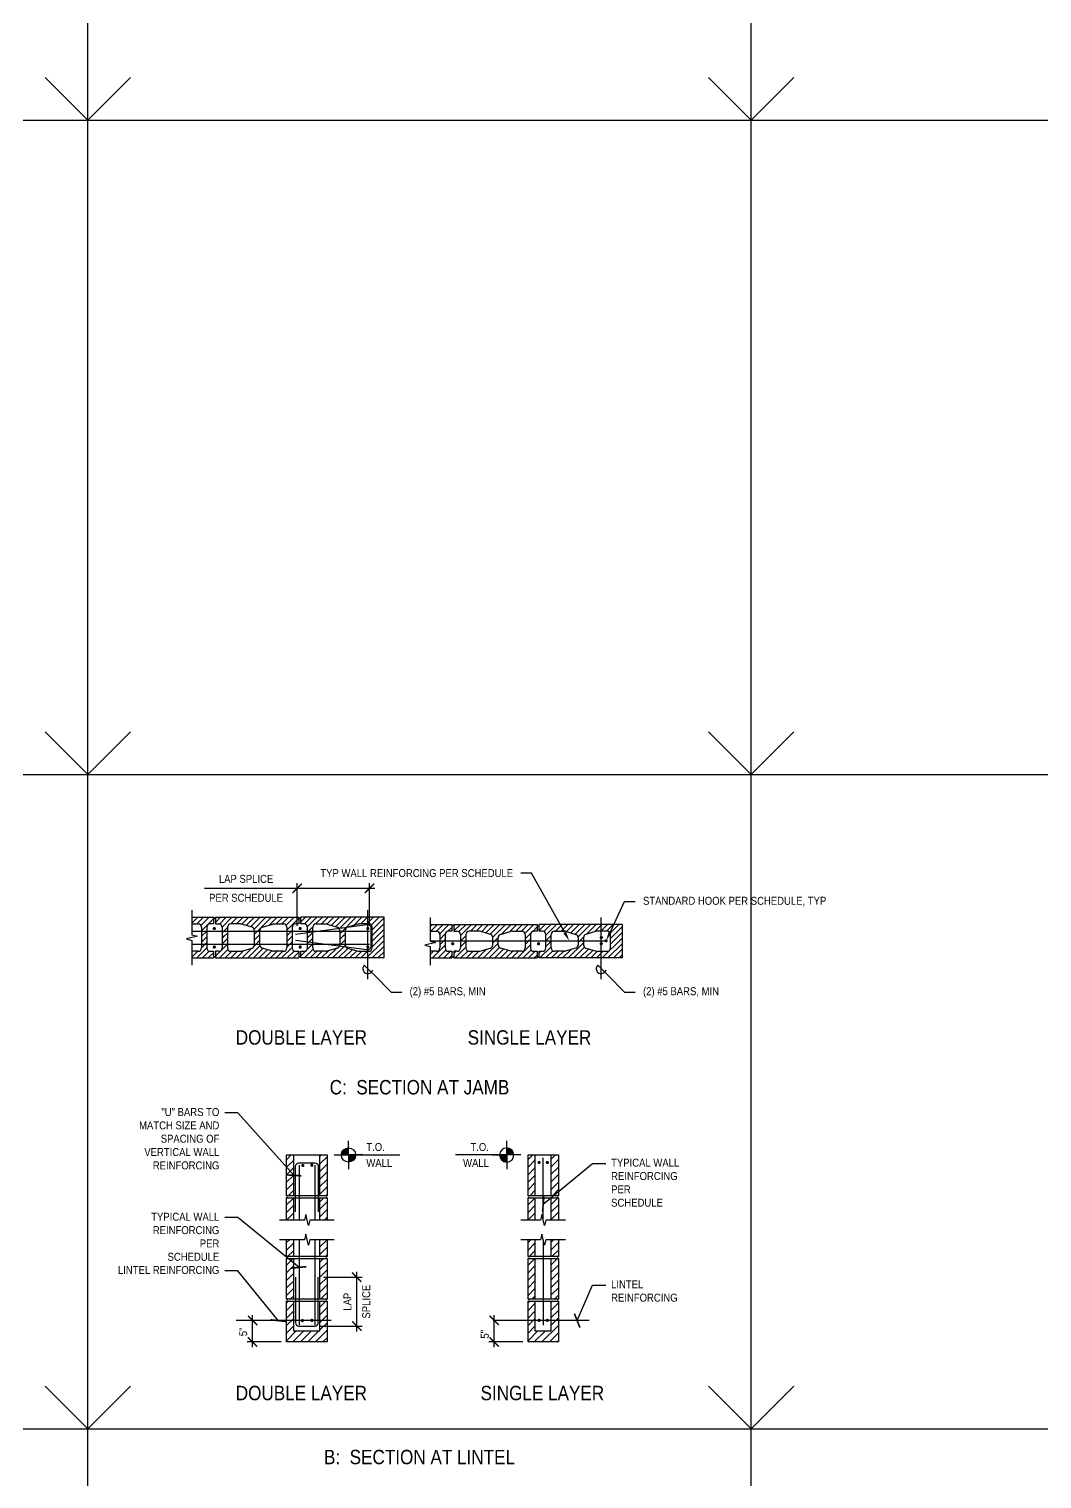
# Model space of a CAD drawing. Header units: inches. Extents: x -16404 to 14624, y -1591 to 16152.
# Drawn here: x -15340.5 to -15198.1, y 3057 to 3260.8 of the extents above; entities that cross this region are included whole.
import ezdxf
from ezdxf import colors
from ezdxf.entities.mleader import LeaderData, LeaderLine
from ezdxf.math import Vec2, Vec3

# ---------------------------------------------------------------- set-up
doc = ezdxf.new("R2010")
doc.units = ezdxf.units.IN
doc.header["$LTSCALE"] = 24
doc.header["$MEASUREMENT"] = 0
doc.linetypes.add('CENTER2', pattern=[1.125, 0.75, -0.125, 0.125, -0.125])
doc.linetypes.add('DASHED2', pattern=[0.375, 0.25, -0.125])
doc.layers.get('0').update_dxf_attribs({"linetype": 'CONTINUOUS'})
doc.layers.get('DefPoints').update_dxf_attribs({"color": 251, "linetype": 'CONTINUOUS'})
for name, color, linetype in [('S-ANNO-DIMS', 2, 'CONTINUOUS'), ('S-ANNO-NOTE', 4, 'CONTINUOUS'), ('S-BREAK', 2, 'CONTINUOUS'), ('S-CONC', 4, 'CONTINUOUS'), ('S-REBAR', 7, 'CONTINUOUS'), ('S-TYP DETAIL BLOCKS', 1, 'CONTINUOUS')]:
    doc.layers.add(name, color=color, linetype=linetype)
doc.layers.add('S-ANNO-GRID-NONPLOT', color=251, linetype='CONTINUOUS', plot=False)
doc.layers.add('S-HATCH2', color=2, linetype='CONTINUOUS', transparency=0.5)
doc.styles.add('Arial', font='arial.ttf', dxfattribs={"width": 0.85})
doc.dimstyles.new('DIM-12$0', dxfattribs={"dimscale": 12, "dimtxt": 0.09375, "dimasz": 0.109375, "dimexe": 0.0625, "dimexo": 0.0625, "dimgap": 0.0625, "dimtad": 1, "dimdec": 4, "dimzin": 11, "dimdsep": 46, "dimlunit": 4, "dimtxsty": 'Arial', "dimblk": 'ARCHTICK', "dimblk1": 'ARCHTICK', "dimblk2": 'ARCHTICK', "dimsah": 1, "dimcen": 0.125, "dimdle": 0.0625, "dimclrd": 256, "dimclre": 256, "dimclrt": 4, "dimadec": 0, "dimazin": 0, "dimtfac": 0.75, "dimtdec": 4, "dimtofl": 0, "dimtmove": 0, "dimatfit": 3, "dimldrblk": 'ARCHTICK', "dimfxl": 1, "dimfrac": 1, "dimtolj": 1, "dimtzin": 11, "dimarcsym": 0})
doc.dimstyles.new('DIM-12$7', dxfattribs={"dimscale": 12, "dimtxt": 0.09375, "dimasz": 0.125, "dimexe": 0.0625, "dimexo": 0.0625, "dimgap": 0.0625, "dimtad": 1, "dimdec": 4, "dimzin": 11, "dimdsep": 46, "dimlunit": 4, "dimtxsty": 'Arial', "dimblk": 'ARCHTICK', "dimcen": 0.125, "dimclrd": 256, "dimclre": 256, "dimclrt": 4, "dimadec": 0, "dimazin": 0, "dimtfac": 0.75, "dimtdec": 4, "dimtofl": 0, "dimtmove": 0, "dimatfit": 3, "dimldrblk": 'ARCHTICK', "dimfxl": 1, "dimfrac": 1, "dimtolj": 1, "dimtzin": 11, "dimarcsym": 0})
doc.dimstyles.new('DIM-12_Se', dxfattribs={"dimscale": 12, "dimtxt": 0.09375, "dimasz": 0.109375, "dimexe": 0.0625, "dimexo": 0.0625, "dimgap": 0.0625, "dimtad": 1, "dimdec": 4, "dimzin": 11, "dimdsep": 46, "dimlunit": 4, "dimtxsty": 'Arial', "dimblk": 'ARCHTICK', "dimcen": 0.125, "dimdle": 0.0625, "dimclrd": 256, "dimclre": 256, "dimclrt": 4, "dimadec": 0, "dimazin": 0, "dimtfac": 0.75, "dimtdec": 4, "dimtmove": 0, "dimatfit": 3, "dimfxl": 1, "dimfrac": 1, "dimtolj": 1, "dimtzin": 0, "dimarcsym": 0})
pattern_1 = [(45, (-2451.3547, -2377.642), (-0.53033009, 0.53033009), [])]

# ---------------------------------------------------------------- blocks, each defined once
blk = doc.blocks.new('Se_24x36_DETAILS_GRID')
for p, q in [((0, 23), (7.767, 23)), ((7.767, 23), (15.535, 23)), ((7.767, 15.333), (7.767, 23)), ((15.535, 23), (23.302, 23)), ((15.535, 15.333), (15.535, 23)), ((7.767, 15.333), (8.267, 15.833)), ((15.535, 15.333), (16.035, 15.833)), ((0, 15.333), (7.767, 15.333)), ((7.767, 15.333), (15.535, 15.333)), ((7.767, 7.667), (7.767, 15.333)), ((15.535, 15.333), (23.302, 15.333)), ((15.535, 7.667), (15.535, 15.333)), ((7.767, 7.667), (8.267, 8.167)), ((15.535, 7.667), (16.035, 8.167)), ((0, 7.667), (7.767, 7.667)), ((7.767, 7.667), (15.535, 7.667)), ((7.767, 0), (7.767, 7.667)), ((15.535, 7.667), (23.302, 7.667)), ((15.535, 0), (15.535, 7.667)), ((7.767, 0), (8.267, 0.5)), ((15.535, 0), (16.035, 0.5)), ((0, 0), (7.767, 0)), ((7.767, 0), (15.535, 0)), ((15.535, 0), (23.302, 0))]:
    blk.add_line(p, q)
at = {"linetype": 'DASHED2', "ltscale": 0.5}
for p, q in [((7.767, 15.333), (7.267, 15.833)), ((15.535, 15.333), (15.035, 15.833)), ((7.767, 7.667), (7.267, 8.167)), ((15.535, 7.667), (15.035, 8.167)), ((7.767, 0), (7.267, 0.5)), ((15.535, 0), (15.035, 0.5))]:
    blk.add_line(p, q, dxfattribs=at)
blk = doc.blocks.new('RBARX-S')
at = {"const_width": 0.5}
blk.add_lwpolyline([(-0.25, 0, 1), (0.25, 0, 1)], format="xyb", close=True, dxfattribs=at)
blk = doc.blocks.new('_ARCHTICK')
at = {"color": 0, "linetype": 'ByBlock', "const_width": 0.15}
blk.add_lwpolyline([(-0.5, -0.5), (0.5, 0.5)], dxfattribs=at)
blk = doc.blocks.new('*D591')
at = {"layer": 'DefPoints', "color": 0, "transparency": 16777216}
for p in [(26.38, 107.33), (31.79, 107.33), (25.89, 100.45)]:
    blk.add_point(p, dxfattribs=at)
at = {"layer": 'S-ANNO-DIMS', "lineweight": -2, "transparency": 16777216}
for p, q in [((31.79, 99.7), (31.79, 108.08)), ((27.13, 107.33), (32.54, 107.33)), ((26.64, 100.45), (32.54, 100.45))]:
    blk.add_line(p, q, dxfattribs=at)
at = {"layer": 'S-ANNO-DIMS', "lineweight": -2, "transparency": 16777216, "xscale": 1.3125, "yscale": 1.3125, "zscale": 1.3125}
for p, rotation in [((31.79, 107.33), 90), ((31.79, 100.45), 270)]:
    blk.add_blockref('_ARCHTICK', p, dxfattribs=dict(at, rotation=rotation))
at = {"layer": 'S-ANNO-DIMS', "color": 4, "transparency": 16777216, "char_height": 1.125, "attachment_point": 5, "rotation": 90, "style": 'Arial'}
for s, insert in [('\\A1;SPLICE', (33.12, 103.89)), ('\\A1;LAP', (30.48, 103.89))]:
    blk.add_mtext(s, dxfattribs=dict(at, insert=insert))
blk = doc.blocks.new('*D592')
at = {"layer": 'DefPoints', "color": 0, "transparency": 16777216}
for p in [(17.15, 101.23), (17.15, 101.23), (21.91, 98.22)]:
    blk.add_point(p, dxfattribs=at)
at = {"layer": 'S-ANNO-DIMS', "lineweight": -2, "transparency": 16777216}
for p, q in [((17.15, 97.47), (17.15, 101.98)), ((21.16, 98.22), (16.4, 98.22))]:
    blk.add_line(p, q, dxfattribs=at)
at = {"layer": 'S-ANNO-DIMS', "lineweight": -2, "transparency": 16777216, "xscale": 1.3125, "yscale": 1.3125, "zscale": 1.3125}
for p, rotation in [((17.15, 101.23), 90), ((17.15, 98.22), 270)]:
    blk.add_blockref('_ARCHTICK', p, dxfattribs=dict(at, rotation=rotation))
at = {"layer": 'S-ANNO-DIMS', "color": 4, "transparency": 16777216, "insert": (15.83, 99.64), "char_height": 1.125, "attachment_point": 5, "rotation": 90, "style": 'Arial'}
blk.add_mtext('\\A1;5"', dxfattribs=at)
blk = doc.blocks.new('*D593')
at = {"layer": 'DefPoints', "color": 0, "transparency": 16777216}
for p in [(51.1, 101.26), (51.1, 101.26), (55.86, 98.22)]:
    blk.add_point(p, dxfattribs=at)
at = {"layer": 'S-ANNO-DIMS', "lineweight": -2, "transparency": 16777216}
for p, q in [((51.1, 97.47), (51.1, 102.01)), ((55.11, 98.22), (50.35, 98.22))]:
    blk.add_line(p, q, dxfattribs=at)
at = {"layer": 'S-ANNO-DIMS', "lineweight": -2, "transparency": 16777216, "xscale": 1.3125, "yscale": 1.3125, "zscale": 1.3125}
for p, rotation in [((51.1, 101.26), 90), ((51.1, 98.22), 270)]:
    blk.add_blockref('_ARCHTICK', p, dxfattribs=dict(at, rotation=rotation))
at = {"layer": 'S-ANNO-DIMS', "color": 4, "transparency": 16777216, "insert": (49.78, 99.3), "char_height": 1.125, "attachment_point": 5, "rotation": 90, "style": 'Arial'}
blk.add_mtext('\\A1;5"', dxfattribs=at)
blk = doc.blocks.new('*X217')
at = {"color": 0}
for p, q in [((119.25, 36.52), (120.36, 37.63)), ((119.25, 37.58), (119.3, 37.63)), ((120.18, 36.38), (121.43, 37.63)), ((120.94, 36.09), (122.49, 37.63)), ((121.03, 35.12), (123.28, 37.37)), ((123.66, 36.68), (124.61, 37.63)), ((124.41, 36.37), (125.67, 37.63)), ((124.9, 35.81), (126.73, 37.63)), ((124.91, 34.75), (125.91, 35.75)), ((126.54, 36.38), (127.79, 37.63)), ((127.6, 36.38), (128.85, 37.63)), ((128.61, 36.33), (129.91, 37.63)), ((129.43, 36.09), (130.97, 37.63)), ((130.25, 35.85), (132.03, 37.63)), ((130.9, 35.44), (133.09, 37.63)), ((130.97, 34.45), (134.15, 37.63)), ((133.74, 36.16), (135.21, 37.63)), ((135.02, 36.38), (136.27, 37.63)), ((136.09, 36.38), (137.34, 37.63)), ((136.9, 36.14), (138.4, 37.63)), ((137.03, 35.21), (139.28, 37.46)), ((139.27, 36.38), (139.28, 36.4)), ((139.66, 36.77), (140.52, 37.63)), ((140.33, 36.38), (141.58, 37.63)), ((140.89, 35.89), (142.64, 37.63)), ((140.91, 34.84), (141.91, 35.85)), ((142.44, 36.38), (143.7, 37.63)), ((143.51, 36.38), (144.76, 37.63)), ((144.54, 36.35), (145.82, 37.63)), ((145.36, 36.11), (146.88, 37.63)), ((146.18, 35.87), (147.94, 37.63)), ((146.87, 35.5), (149, 37.63)), ((146.97, 34.54), (150.06, 37.63)), ((149.61, 36.12), (151.12, 37.63)), ((150.93, 36.38), (152.18, 37.63)), ((152, 36.38), (153.25, 37.63)), ((152.86, 36.19), (154.31, 37.63)), ((153.03, 35.3), (155.28, 37.55)), ((153.03, 34.24), (155.28, 36.49)), ((153.03, 33.18), (155.28, 35.43)), ((121.03, 34.06), (121.11, 34.13)), ((121.03, 33), (122.03, 34)), ((121.03, 31.94), (122.03, 32.94)), ((121.11, 34.13), (122.03, 35.06)), ((124.91, 33.69), (125.35, 34.13)), ((124.91, 32.63), (125.91, 33.63)), ((125.35, 34.13), (125.91, 34.69)), ((130.95, 32.3), (131.97, 33.33)), ((130.97, 33.39), (131.71, 34.13)), ((131.71, 34.13), (131.97, 34.39)), ((137.03, 34.15), (138.03, 35.15)), ((137.03, 33.09), (138.03, 34.09)), ((137.03, 32.03), (138.03, 33.03)), ((140.83, 31.58), (141.91, 32.66)), ((140.91, 33.78), (141.26, 34.13)), ((140.91, 32.72), (141.91, 33.72)), ((141.26, 34.13), (141.91, 34.78)), ((146.97, 33.48), (147.62, 34.13)), ((146.97, 32.42), (147.97, 33.42)), ((147.62, 34.13), (147.97, 34.48)), ((151.98, 30.01), (155.28, 33.31)), ((153.03, 32.12), (155.28, 34.37)), ((119.25, 30.16), (120.35, 31.26)), ((119.25, 31.22), (119.29, 31.26)), ((120.16, 30.01), (122.03, 31.88)), ((121.22, 30.01), (122.5, 31.28)), ((122.29, 30.01), (123.28, 31)), ((123.66, 30.32), (125.91, 32.57)), ((124.41, 30.01), (125.98, 31.58)), ((125.47, 30.01), (126.72, 31.26)), ((126.53, 30.01), (127.78, 31.26)), ((127.59, 30.01), (129.01, 31.43)), ((128.65, 30.01), (130.51, 31.87)), ((129.71, 30.01), (132, 32.29)), ((130.77, 30.01), (132.59, 31.82)), ((131.83, 30.01), (133.41, 31.58)), ((132.89, 30.01), (134.22, 31.34)), ((133.95, 30.01), (135.2, 31.26)), ((135.01, 30.01), (136.26, 31.26)), ((136.07, 30.01), (138.03, 31.97)), ((137.13, 30.01), (138.43, 31.3)), ((138.2, 30.01), (139.28, 31.09)), ((139.26, 30.01), (139.28, 30.03)), ((139.66, 30.41), (140.58, 31.34)), ((140.32, 30.01), (141.95, 31.65)), ((141.38, 30.01), (142.63, 31.26)), ((142.44, 30.01), (143.69, 31.26)), ((143.5, 30.01), (144.88, 31.39)), ((144.56, 30.01), (146.39, 31.84)), ((145.62, 30.01), (147.98, 32.37)), ((146.68, 30.01), (148.52, 31.85)), ((147.74, 30.01), (149.34, 31.6)), ((148.8, 30.01), (150.15, 31.36)), ((149.86, 30.01), (151.11, 31.26)), ((150.92, 30.01), (152.17, 31.26)), ((153.04, 30.01), (155.28, 32.25)), ((154.11, 30.01), (155.28, 31.18)), ((155.17, 30.01), (155.28, 30.12))]:
    blk.add_line(p, q, dxfattribs=at)
blk = doc.blocks.new('*X218')
at = {"color": 0}
for p, q in [((163.92, 32.39), (164.24, 32.72)), ((164.05, 31.47), (165.3, 32.72)), ((165.11, 31.47), (166.36, 32.72)), ((165.68, 30.98), (167.42, 32.72)), ((168.32, 31.5), (169.55, 32.72)), ((168.32, 32.56), (168.49, 32.72)), ((169.27, 31.38), (170.61, 32.72)), ((169.57, 30.62), (171.67, 32.72)), ((171.48, 31.47), (172.73, 32.72)), ((172.54, 31.47), (173.79, 32.72)), ((173.49, 31.36), (174.85, 32.72)), ((174.3, 31.12), (175.91, 32.72)), ((175.12, 30.87), (176.97, 32.72)), ((175.63, 30.32), (178.03, 32.72)), ((177.29, 30.91), (179.09, 32.72)), ((178.79, 31.36), (180.15, 32.72)), ((179.96, 31.47), (181.21, 32.72)), ((181.02, 31.47), (182.27, 32.72)), ((181.66, 31.05), (183.33, 32.72)), ((184.32, 32.65), (184.4, 32.72)), ((184.32, 31.59), (185.46, 32.72)), ((185.21, 31.41), (186.52, 32.72)), ((185.57, 30.71), (187.58, 32.72)), ((187.39, 31.47), (188.64, 32.72)), ((188.45, 31.47), (189.7, 32.72)), ((189.42, 31.38), (190.76, 32.72)), ((190.23, 31.14), (191.82, 32.72)), ((191.05, 30.89), (192.88, 32.72)), ((191.62, 30.4), (193.94, 32.72)), ((193.16, 30.88), (195, 32.72)), ((194.66, 31.32), (196.06, 32.72)), ((195.87, 31.47), (197.12, 32.72)), ((196.93, 31.47), (198.18, 32.72)), ((197.64, 31.11), (199.24, 32.72)), ((165.7, 29.93), (166.7, 30.94)), ((167.23, 31.46), (167.95, 32.18)), ((169.66, 29.66), (170.57, 30.56)), ((176.03, 29.66), (176.63, 30.26)), ((181.7, 30.02), (182.73, 31.06)), ((182.39, 29.66), (182.7, 29.96)), ((183.11, 31.43), (183.95, 32.27)), ((185.57, 29.66), (186.57, 30.65)), ((191.94, 29.66), (192.64, 30.36)), ((196.14, 26.44), (199.95, 30.24)), ((197.7, 30.11), (199.95, 32.36)), ((197.7, 29.05), (199.95, 31.3)), ((163.92, 27.09), (164.51, 27.69)), ((164.32, 26.44), (166.7, 28.81)), ((165.38, 26.44), (166.85, 27.9)), ((165.7, 28.87), (166.48, 29.66)), ((166.44, 26.44), (167.69, 27.69)), ((166.48, 29.66), (166.7, 29.87)), ((168.32, 27.25), (168.75, 27.69)), ((168.56, 26.44), (170.57, 28.44)), ((169.57, 29.56), (169.66, 29.66)), ((169.57, 28.5), (170.57, 29.5)), ((169.62, 26.44), (170.93, 27.74)), ((170.69, 26.44), (171.94, 27.69)), ((171.75, 26.44), (173, 27.69)), ((172.81, 26.44), (174.46, 28.09)), ((173.87, 26.44), (176.63, 29.2)), ((174.93, 26.44), (176.89, 28.4)), ((175.63, 29.26), (176.03, 29.66)), ((175.99, 26.44), (177.68, 28.13)), ((177.05, 26.44), (178.5, 27.88)), ((178.11, 26.44), (179.36, 27.69)), ((179.17, 26.44), (180.42, 27.69)), ((180.23, 26.44), (182.7, 28.9)), ((181.29, 26.44), (182.81, 27.95)), ((181.7, 28.96), (182.39, 29.66)), ((182.35, 26.44), (183.6, 27.69)), ((184.32, 27.34), (184.66, 27.69)), ((184.47, 26.44), (186.57, 28.53)), ((185.53, 26.44), (186.87, 27.78)), ((185.57, 29.65), (185.57, 29.66)), ((185.57, 28.59), (186.57, 29.59)), ((186.6, 26.44), (187.85, 27.69)), ((187.66, 26.44), (188.91, 27.69)), ((188.72, 26.44), (190.33, 28.05)), ((189.78, 26.44), (192.63, 29.29)), ((190.84, 26.44), (192.84, 28.44)), ((191.63, 29.35), (191.94, 29.66)), ((191.9, 26.44), (193.61, 28.15)), ((192.96, 26.44), (194.43, 27.9)), ((194.02, 26.44), (195.27, 27.69)), ((195.08, 26.44), (196.33, 27.69)), ((197.2, 26.44), (199.95, 29.18)), ((198.26, 26.44), (199.95, 28.12)), ((167.5, 26.44), (167.95, 26.88)), ((183.41, 26.44), (183.95, 26.97)), ((199.32, 26.44), (199.95, 27.06))]:
    blk.add_line(p, q, dxfattribs=at)
blk = doc.blocks.new('*D594')
at = {"layer": 'DefPoints', "color": 0, "transparency": 16777216}
for p in [(23.4, 162), (23.4, 155.98), (33.57, 155.98)]:
    blk.add_point(p, dxfattribs=at)
at = {"layer": 'S-ANNO-DIMS', "lineweight": -2, "transparency": 16777216}
for p, q in [((23.4, 162), (10.37, 162)), ((23.4, 156.73), (23.4, 162.75)), ((34.32, 162), (23.4, 162)), ((33.57, 156.73), (33.57, 162.75))]:
    blk.add_line(p, q, dxfattribs=at)
at = {"layer": 'S-ANNO-DIMS', "lineweight": -2, "transparency": 16777216, "xscale": 1.3125, "yscale": 1.3125, "zscale": 1.3125, "rotation": 180}
blk.add_blockref('_ARCHTICK', (23.4, 162), dxfattribs=at)
at = {"layer": 'S-ANNO-DIMS', "lineweight": -2, "transparency": 16777216, "xscale": 1.3125, "yscale": 1.3125, "zscale": 1.3125}
blk.add_blockref('_ARCHTICK', (33.57, 162), dxfattribs=at)
at = {"layer": 'S-ANNO-DIMS', "color": 4, "transparency": 16777216, "char_height": 1.125, "attachment_point": 5, "style": 'Arial'}
for s, insert in [('\\A1;LAP SPLICE', (16.23, 163.33)), ('\\A1;PER SCHEDULE', (16.23, 160.67))]:
    blk.add_mtext(s, dxfattribs=dict(at, insert=insert))
blk = doc.blocks.new('ELEV-SYMB')
at = {"color": 2}
for points in [[(-2, 0), (0, 0), (0, 2)], [(2, 0), (0, 0), (0, -2)]]:
    blk.add_lwpolyline(points, dxfattribs=at)
at = {"color": 2, "const_width": 1}
for points in [[(0, 0.5, 0.414214), (-0.5, 0, 0.414214)], [(0, -0.5, 0.414214), (0.5, 0, 0.414214)]]:
    blk.add_lwpolyline(points, format="xyb", dxfattribs=at)
at = {"color": 2}
blk.add_circle((0, 0), 1, dxfattribs=at)
blk = doc.blocks.new('ARROW-LOOP')
at = {"color": 0}
blk.add_lwpolyline([(-1.81, 0), (0.54, 0, 1.317177), (-0.46, -0.28)], format="xyb", dxfattribs=at)
blk = doc.blocks.new('Se_OPENING IN CMU WALL 2')
at = {"layer": 'S-HATCH2'}
h = blk.add_hatch(dxfattribs=at)
h.set_pattern_fill('ANSI31', color=256, scale=6, style=0)
h.set_pattern_definition(pattern_1)
h.paths.add_polyline_path([(27.62962, 103.9397), (26.6141, 103.9397), (26.6141, 99.72095), (22.92639, 99.72095), (22.92639, 103.9397), (21.91087, 103.9397), (21.91087, 98.22095), (27.62962, 98.22095)])
h.paths.add_polyline_path([(22.92639, 109.9397), (21.91087, 109.9397), (21.91087, 104.22095), (22.92639, 104.22095)])
h.paths.add_polyline_path([(27.62962, 109.9397), (26.6141, 109.9397), (26.6141, 104.22095), (27.62962, 104.22095)])
h.paths.add_polyline_path([(27.62962, 112.59399), (26.6141, 112.59399), (26.6141, 110.22095), (27.62962, 110.22095)])
h.paths.add_polyline_path([(22.92639, 112.59399), (21.91087, 112.59399), (21.91087, 110.22095), (22.92639, 110.22095)])
h.paths.add_polyline_path([(22.92639, 124.51063), (21.91087, 124.51063), (21.91087, 118.79188), (22.92639, 118.79188)])
h.paths.add_polyline_path([(27.62962, 124.51063), (26.6141, 124.51063), (26.6141, 118.79188), (27.62962, 118.79188)])
h.paths.add_polyline_path([(27.62962, 118.51063), (26.6141, 118.51063), (26.6141, 115.3699), (27.62962, 115.3699)])
h.paths.add_polyline_path([(22.92639, 118.51063), (21.91087, 118.51063), (21.91087, 115.3699), (22.92639, 115.3699)])
h = blk.add_hatch(dxfattribs=at)
h.set_pattern_fill('ANSI31', color=256, scale=6, style=0)
h.set_pattern_definition(pattern_1)
h.paths.add_polyline_path([(56.8739, 124.51063), (55.85837, 124.51063), (55.85837, 118.79188), (56.8739, 118.79188)])
h.paths.add_polyline_path([(60.12212, 124.51063), (59.1066, 124.51063), (59.1066, 118.79188), (60.12212, 118.79188)])
h.paths.add_polyline_path([(60.12212, 118.51063), (59.1066, 118.51063), (59.1066, 115.3699), (60.12212, 115.3699)])
h.paths.add_polyline_path([(56.8739, 118.51063), (55.85837, 118.51063), (55.85837, 115.3699), (56.8739, 115.3699)])
h.paths.add_polyline_path([(56.8739, 112.59399), (55.85837, 112.59399), (55.85837, 110.22095), (56.8739, 110.22095)])
h.paths.add_polyline_path([(60.12212, 112.59399), (59.1066, 112.59399), (59.1066, 110.22095), (60.12212, 110.22095)])
h.paths.add_polyline_path([(60.12212, 109.9397), (59.1066, 109.9397), (59.1066, 104.22095), (60.12212, 104.22095)])
h.paths.add_polyline_path([(56.8739, 109.9397), (55.85837, 109.9397), (55.85837, 104.22095), (56.8739, 104.22095)])
h.paths.add_polyline_path([(56.8739, 103.9397), (55.85837, 103.9397), (55.85837, 98.22095), (60.12212, 98.22095), (60.12212, 103.9397), (59.1066, 103.9397), (59.1066, 99.72095), (56.8739, 99.72095)])
at = {"layer": 'S-ANNO-NOTE', "color": 1, "linetype": 'CENTER2', "ltscale": 0.75}
for p, q in [((33.34842, 149.2124), (33.34842, 158.93115)), ((66.14658, 149.2124), (66.14658, 157.92644)), ((28.17347, 101.22539), (14.84652, 101.22539)), ((64.43472, 101.25673), (48.79402, 101.25673))]:
    blk.add_line(p, q, dxfattribs=at)
at = {"layer": 'S-ANNO-NOTE', "color": 2}
for p, q in [((28.62962, 124.51063), (37.83442, 124.51063)), ((54.85837, 124.51063), (45.65357, 124.51063))]:
    blk.add_line(p, q, dxfattribs=at)
at = {"layer": 'S-BREAK'}
for points in [[(8.61759, 158.93115), (8.61759, 155.45035), (9.39594, 155.26106), (7.83924, 154.88249), (8.61759, 154.6932), (8.61759, 151.2124)], [(42.1158, 157.92644), (42.1158, 154.5796), (42.89415, 154.39031), (41.33745, 154.01174), (42.1158, 153.82245), (42.1158, 151.2124)], [(28.62962, 115.3699), (25.18776, 115.3699), (24.99848, 114.59155), (24.6199, 116.14826), (24.43062, 115.3699), (20.91087, 115.3699)], [(61.12212, 115.3699), (58.36882, 115.3699), (58.17953, 114.59155), (57.80096, 116.14826), (57.61167, 115.3699), (54.85837, 115.3699)], [(28.62962, 112.59399), (25.18776, 112.59399), (24.99848, 111.81564), (24.6199, 113.37234), (24.43062, 112.59399), (20.91087, 112.59399)], [(61.12212, 112.59399), (58.36882, 112.59399), (58.17953, 111.81564), (57.80096, 113.37234), (57.61167, 112.59399), (54.85837, 112.59399)]]:
    blk.add_lwpolyline(points, dxfattribs=at)
at = {"layer": 'S-CONC'}
for p, q in [((8.61759, 157.93115), (11.64022, 157.93115)), ((8.61759, 156.99365), (9.48397, 156.99365)), ((11.64022, 156.99365), (11.17147, 156.99365)), ((11.64022, 157.93115), (11.64022, 156.99365)), ((11.92147, 157.93115), (23.64022, 157.93115)), ((11.92147, 157.93115), (11.92147, 156.99365)), ((11.92147, 156.99365), (12.39022, 156.99365)), ((15.43942, 156.99365), (14.07772, 156.99365)), ((20.12226, 156.99365), (21.48397, 156.99365)), ((23.64022, 156.99365), (23.17147, 156.99365)), ((23.64022, 157.93115), (23.64022, 156.99365)), ((35.64022, 157.93115), (23.92147, 157.93115)), ((23.92147, 156.99365), (23.92147, 157.93115)), ((24.39022, 156.99365), (23.92147, 156.99365)), ((26.07772, 156.99365), (27.43942, 156.99365)), ((33.48397, 156.99365), (32.12226, 156.99365)), ((35.64022, 152.2124), (35.64022, 157.93115)), ((9.95272, 156.5249), (9.95272, 153.61865)), ((10.70272, 156.5249), (10.70272, 153.61865)), ((12.85897, 156.5249), (12.85897, 153.61865)), ((13.60897, 156.5249), (13.60897, 153.61865)), ((17.07026, 156.53058), (15.57259, 156.97433)), ((17.40584, 154.0624), (17.40584, 156.08114)), ((18.15584, 154.0624), (18.15584, 156.08114)), ((18.49142, 156.53058), (19.9891, 156.97433)), ((21.95272, 156.5249), (21.95272, 153.61865)), ((22.70272, 156.5249), (22.70272, 153.61865)), ((24.85897, 153.61865), (24.85897, 156.5249)), ((25.60897, 153.61865), (25.60897, 156.5249)), ((27.57259, 156.97433), (29.07026, 156.53058)), ((29.40584, 156.08114), (29.40584, 154.0624)), ((30.15584, 156.08114), (30.15584, 154.0624)), ((31.9891, 156.97433), (30.49142, 156.53058)), ((33.95272, 153.61865), (33.95272, 156.5249)), ((42.1158, 156.92644), (45.13843, 156.92644)), ((42.1158, 155.98894), (42.98218, 155.98894)), ((43.45093, 155.52019), (43.45093, 153.61865)), ((44.20093, 155.52019), (44.20093, 153.61865)), ((45.13843, 155.98894), (44.66968, 155.98894)), ((45.13843, 156.92644), (45.13843, 155.98894)), ((45.41968, 156.92644), (45.41968, 155.98894)), ((45.41968, 156.92644), (57.13843, 156.92644)), ((45.41968, 155.98894), (45.88843, 155.98894)), ((46.35718, 155.52019), (46.35718, 153.61865)), ((47.10718, 155.52019), (47.10718, 153.61865)), ((48.93763, 155.98894), (47.57593, 155.98894)), ((50.56847, 155.52587), (49.0708, 155.96962)), ((50.90405, 154.0624), (50.90405, 155.07643)), ((51.65405, 154.0624), (51.65405, 155.07643)), ((51.98964, 155.52587), (53.48731, 155.96962)), ((53.62047, 155.98894), (54.98218, 155.98894)), ((55.45093, 155.52019), (55.45093, 153.61865)), ((56.20093, 155.52019), (56.20093, 153.61865)), ((57.13843, 155.98894), (56.66968, 155.98894)), ((57.13843, 156.92644), (57.13843, 155.98894)), ((57.41968, 155.98894), (57.41968, 156.92644)), ((69.13843, 156.92644), (57.41968, 156.92644)), ((57.88843, 155.98894), (57.41968, 155.98894)), ((58.35718, 153.61865), (58.35718, 155.52019)), ((59.10718, 153.61865), (59.10718, 155.52019)), ((59.57593, 155.98894), (60.93763, 155.98894)), ((61.0708, 155.96962), (62.56847, 155.52587)), ((62.90405, 155.07643), (62.90405, 154.0624)), ((63.65405, 155.07643), (63.65405, 154.0624)), ((65.48731, 155.96962), (63.98964, 155.52587)), ((66.98218, 155.98894), (65.62047, 155.98894)), ((67.45093, 153.61865), (67.45093, 155.52019)), ((69.13843, 152.2124), (69.13843, 156.92644)), ((9.48397, 153.1499), (8.61759, 153.1499)), ((11.17147, 153.1499), (11.64022, 153.1499)), ((11.64022, 153.1499), (11.64022, 152.2124)), ((12.39022, 153.1499), (11.92147, 153.1499)), ((11.92147, 153.1499), (11.92147, 152.2124)), ((14.07772, 153.1499), (15.43942, 153.1499)), ((15.57259, 153.16921), (17.07026, 153.61297)), ((19.9891, 153.16921), (18.49142, 153.61297)), ((21.48397, 153.1499), (20.12226, 153.1499)), ((23.17147, 153.1499), (23.64022, 153.1499)), ((23.64022, 153.1499), (23.64022, 152.2124)), ((23.92147, 152.2124), (23.92147, 153.1499)), ((23.92147, 153.1499), (24.39022, 153.1499)), ((27.43942, 153.1499), (26.07772, 153.1499)), ((29.07026, 153.61297), (27.57259, 153.16921)), ((30.49142, 153.61297), (31.9891, 153.16921)), ((32.12226, 153.1499), (33.48397, 153.1499)), ((42.98218, 153.1499), (42.1158, 153.1499)), ((44.66968, 153.1499), (45.13843, 153.1499)), ((45.13843, 153.1499), (45.13843, 152.2124)), ((45.41968, 153.1499), (45.41968, 152.2124)), ((45.88843, 153.1499), (45.41968, 153.1499)), ((47.57593, 153.1499), (48.93763, 153.1499)), ((49.0708, 153.16921), (50.56847, 153.61297)), ((53.48731, 153.16921), (51.98964, 153.61297)), ((54.98218, 153.1499), (53.62047, 153.1499)), ((56.66968, 153.1499), (57.13843, 153.1499)), ((57.13843, 153.1499), (57.13843, 152.2124)), ((57.41968, 153.1499), (57.88843, 153.1499)), ((57.41968, 152.2124), (57.41968, 153.1499)), ((60.93763, 153.1499), (59.57593, 153.1499)), ((62.56847, 153.61297), (61.0708, 153.16921)), ((63.98964, 153.61297), (65.48731, 153.16921)), ((65.62047, 153.1499), (66.98218, 153.1499)), ((8.61759, 152.2124), (11.64022, 152.2124)), ((11.92147, 152.2124), (23.64022, 152.2124)), ((35.64022, 152.2124), (23.92147, 152.2124)), ((42.1158, 152.2124), (45.13843, 152.2124)), ((45.41968, 152.2124), (57.13843, 152.2124)), ((69.13843, 152.2124), (57.41968, 152.2124)), ((21.91087, 124.51063), (27.62962, 124.51063)), ((21.91087, 118.79188), (21.91087, 124.51063)), ((22.92639, 118.79188), (22.92639, 124.51063)), ((26.6141, 118.79188), (26.6141, 124.51063)), ((27.62962, 124.51063), (27.62962, 118.79188)), ((55.85837, 118.79188), (55.85837, 124.51063)), ((55.85837, 124.51063), (60.12212, 124.51063)), ((56.8739, 118.79188), (56.8739, 124.51063)), ((59.1066, 118.79188), (59.1066, 124.51063)), ((60.12212, 124.51063), (60.12212, 118.79188)), ((27.62962, 118.79188), (21.91087, 118.79188)), ((21.91087, 118.51063), (27.62962, 118.51063)), ((21.91087, 115.3699), (21.91087, 118.51063)), ((22.92639, 115.3699), (22.92639, 118.51063)), ((26.6141, 115.3699), (26.6141, 118.51063)), ((27.62962, 118.51063), (27.62962, 115.3699)), ((60.12212, 118.79188), (55.85837, 118.79188)), ((55.85837, 115.3699), (55.85837, 118.51063)), ((55.85837, 118.51063), (60.12212, 118.51063)), ((56.8739, 115.3699), (56.8739, 118.51063)), ((59.1066, 115.3699), (59.1066, 118.51063)), ((60.12212, 118.51063), (60.12212, 115.3699)), ((21.91087, 110.22095), (21.91087, 112.59399)), ((22.92639, 110.22095), (22.92639, 112.59399)), ((26.6141, 110.22095), (26.6141, 112.59399)), ((27.62962, 112.59399), (27.62962, 110.22095)), ((55.85837, 110.22095), (55.85837, 112.59399)), ((56.8739, 110.22095), (56.8739, 112.59399)), ((59.1066, 110.22095), (59.1066, 112.59399)), ((60.12212, 112.59399), (60.12212, 110.22095)), ((27.62962, 110.22095), (21.91087, 110.22095)), ((60.12212, 110.22095), (55.85837, 110.22095)), ((21.91087, 109.9397), (27.62962, 109.9397)), ((21.91087, 104.22095), (21.91087, 109.9397)), ((22.92639, 104.22095), (22.92639, 109.9397)), ((26.6141, 104.22095), (26.6141, 109.9397)), ((27.62962, 109.9397), (27.62962, 104.22095)), ((55.85837, 104.22095), (55.85837, 109.9397)), ((55.85837, 109.9397), (60.12212, 109.9397)), ((56.8739, 104.22095), (56.8739, 109.9397)), ((59.1066, 104.22095), (59.1066, 109.9397)), ((60.12212, 109.9397), (60.12212, 104.22095)), ((27.62962, 104.22095), (21.91087, 104.22095)), ((60.12212, 104.22095), (55.85837, 104.22095)), ((21.91087, 103.9397), (27.62962, 103.9397)), ((21.91087, 98.22095), (21.91087, 103.9397)), ((22.92639, 99.72095), (22.92639, 103.9397)), ((26.6141, 99.72095), (26.6141, 103.9397)), ((27.62962, 103.9397), (27.62962, 98.22095)), ((55.85837, 103.9397), (60.12212, 103.9397)), ((55.85837, 98.22095), (55.85837, 103.9397)), ((56.8739, 99.72095), (56.8739, 103.9397)), ((59.1066, 99.72095), (59.1066, 103.9397)), ((60.12212, 103.9397), (60.12212, 98.22095)), ((60.12212, 103.9397), (60.12212, 98.22095)), ((27.62962, 98.22095), (21.91087, 98.22095)), ((26.6141, 99.72095), (22.92639, 99.72095)), ((60.12212, 98.22095), (55.85837, 98.22095)), ((60.12212, 98.22095), (55.85837, 98.22095)), ((59.1066, 99.72095), (56.8739, 99.72095))]:
    blk.add_line(p, q, dxfattribs=at)
for centre, radius, start, end in [((9.48397, 156.5249), 0.46875, 0, 90), ((11.17147, 156.5249), 0.46875, 90, 180), ((11.78084, 157.93115), 0.14062, 180, 0), ((12.39022, 156.5249), 0.46875, 0, 90), ((14.07772, 156.5249), 0.46875, 90, 180), ((15.43942, 156.5249), 0.46875, 73.4956386, 90), ((20.12226, 156.5249), 0.46875, 90, 106.5043614), ((21.48397, 156.5249), 0.46875, 0, 90), ((23.17147, 156.5249), 0.46875, 90, 180), ((23.78084, 157.93115), 0.14062, 180, 0), ((24.39022, 156.5249), 0.46875, 0, 90), ((26.07772, 156.5249), 0.46875, 90, 180), ((27.43942, 156.5249), 0.46875, 73.4956386, 90), ((32.12226, 156.5249), 0.46875, 90, 106.5043614), ((33.48397, 156.5249), 0.46875, 0, 90), ((16.93709, 156.08114), 0.46875, 0, 73.4956386), ((18.62459, 156.08114), 0.46875, 106.5043614, 180), ((28.93709, 156.08114), 0.46875, 0, 73.4956386), ((30.62459, 156.08114), 0.46875, 106.5043614, 180), ((42.98218, 155.52019), 0.46875, 0, 90), ((44.66968, 155.52019), 0.46875, 90, 180), ((45.27905, 156.92644), 0.14062, 180, 0), ((45.88843, 155.52019), 0.46875, 0, 90), ((47.57593, 155.52019), 0.46875, 90, 180), ((48.93763, 155.52019), 0.46875, 73.4956386, 90), ((50.4353, 155.07643), 0.46875, 0, 73.4956386), ((52.1228, 155.07643), 0.46875, 106.5043614, 180), ((53.62047, 155.52019), 0.46875, 90, 106.5043614), ((54.98218, 155.52019), 0.46875, 0, 90), ((56.66968, 155.52019), 0.46875, 90, 180), ((57.27905, 156.92644), 0.14062, 180, 0), ((57.88843, 155.52019), 0.46875, 0, 90), ((59.57593, 155.52019), 0.46875, 90, 180), ((60.93763, 155.52019), 0.46875, 73.4956386, 90), ((62.4353, 155.07643), 0.46875, 0, 73.4956386), ((64.1228, 155.07643), 0.46875, 106.5043614, 180), ((65.62047, 155.52019), 0.46875, 90, 106.5043614), ((66.98218, 155.52019), 0.46875, 0, 90), ((9.48397, 153.61865), 0.46875, 270, 0), ((11.17147, 153.61865), 0.46875, 180, 270), ((12.39022, 153.61865), 0.46875, 270, 0), ((14.07772, 153.61865), 0.46875, 180, 270), ((15.43942, 153.61865), 0.46875, 270, 286.5043614), ((16.93709, 154.0624), 0.46875, 286.5043614, 0), ((18.62459, 154.0624), 0.46875, 180, 253.4956386), ((20.12226, 153.61865), 0.46875, 253.4956386, 270), ((21.48397, 153.61865), 0.46875, 270, 0), ((23.17147, 153.61865), 0.46875, 180, 270), ((24.39022, 153.61865), 0.46875, 270, 0), ((26.07772, 153.61865), 0.46875, 180, 270), ((27.43942, 153.61865), 0.46875, 270, 286.5043614), ((28.93709, 154.0624), 0.46875, 286.5043614, 0), ((30.62459, 154.0624), 0.46875, 180, 253.4956386), ((32.12226, 153.61865), 0.46875, 253.4956386, 270), ((33.48397, 153.61865), 0.46875, 270, 0), ((42.98218, 153.61865), 0.46875, 270, 0), ((44.66968, 153.61865), 0.46875, 180, 270), ((45.88843, 153.61865), 0.46875, 270, 0), ((47.57593, 153.61865), 0.46875, 180, 270), ((48.93763, 153.61865), 0.46875, 270, 286.5043614), ((50.4353, 154.0624), 0.46875, 286.5043614, 0), ((52.1228, 154.0624), 0.46875, 180, 253.4956386), ((53.62047, 153.61865), 0.46875, 253.4956386, 270), ((54.98218, 153.61865), 0.46875, 270, 0), ((56.66968, 153.61865), 0.46875, 180, 270), ((57.88843, 153.61865), 0.46875, 270, 0), ((59.57593, 153.61865), 0.46875, 180, 270), ((60.93763, 153.61865), 0.46875, 270, 286.5043614), ((62.4353, 154.0624), 0.46875, 286.5043614, 0), ((64.1228, 154.0624), 0.46875, 180, 253.4956386), ((65.62047, 153.61865), 0.46875, 253.4956386, 270), ((66.98218, 153.61865), 0.46875, 270, 0), ((11.78084, 152.2124), 0.14062, 0, 180), ((23.78084, 152.2124), 0.14062, 0, 180), ((45.27905, 152.2124), 0.14062, 0, 180), ((57.27905, 152.2124), 0.14062, 0, 180), ((21.91087, 118.65125), 0.14062, 270, 90), ((27.62962, 118.65125), 0.14062, 90, 270), ((55.85837, 118.65125), 0.14062, 270, 90), ((60.12212, 118.65125), 0.14062, 90, 270), ((21.91087, 110.08032), 0.14062, 270, 90), ((27.62962, 110.08032), 0.14062, 90, 270), ((55.85837, 110.08032), 0.14062, 270, 90), ((60.12212, 110.08032), 0.14062, 90, 270), ((21.91087, 104.08032), 0.14062, 270, 90), ((27.62962, 104.08032), 0.14062, 90, 270), ((55.85837, 104.08032), 0.14062, 270, 90), ((60.12212, 104.08032), 0.14062, 90, 270)]:
    blk.add_arc(centre, radius, start, end, dxfattribs=at)
at = {"layer": 'S-REBAR', "linetype": 'Continuous'}
for points in [[(8.61759, 155.98454), (33.56956, 155.98454)], [(8.61759, 154.159), (33.56956, 154.159)], [(42.1158, 154.62787), (66.81731, 154.62787)], [(23.66774, 123.06682), (23.66774, 115.3699)], [(25.8948, 123.06682), (25.8948, 115.3699)], [(57.99025, 115.3699), (57.99025, 124.10263)], [(23.66774, 112.59399), (23.66774, 100.60637)], [(25.8948, 112.59399), (25.8948, 100.60637)], [(57.99025, 112.59399), (57.99025, 100.60637)]]:
    blk.add_lwpolyline(points, dxfattribs=at)
for points in [[(23.18357, 155.56363), (33.20821, 156.92569, -0.453162707), (33.76475, 156.43772), (33.76475, 153.83516, -0.450181478), (33.21305, 153.34659), (23.18357, 154.68586)], [(23.17321, 116.52897), (23.17321, 122.91012, -0.414213562), (23.6654, 123.40231), (25.88829, 123.40231, -0.414213562), (26.38048, 122.91012), (26.38048, 116.52897)], [(23.17321, 107.32585), (23.17321, 100.94469, 0.414213562), (23.6654, 100.4525), (25.88829, 100.4525, 0.414213562), (26.38048, 100.94469), (26.38048, 107.32585)]]:
    blk.add_lwpolyline(points, format="xyb", dxfattribs=at)
at = {"layer": 'S-ANNO-NOTE'}
blk.add_blockref('ELEV-SYMB', (30.62962, 124.51063), dxfattribs=at)
at = {"layer": 'S-ANNO-NOTE', "xscale": -1}
blk.add_blockref('ELEV-SYMB', (52.85837, 124.51063), dxfattribs=at)
at = {"layer": 'S-CONC', "color": 2, "xscale": 0.75, "yscale": 0.75, "zscale": 0.75}
for name, p in [('*X217', (-80.82134, 129.70635)), ('*X218', (-80.82134, 132.38558))]:
    blk.add_blockref(name, p, dxfattribs=at)
at = {"layer": 'S-REBAR', "linetype": 'Continuous', "yscale": 0.4500000000000001, "zscale": 0.4500000000000001}
for p, xscale in [((11.76887, 156.35295), -0.4500000000000001), ((23.8336, 156.35295), -0.4500000000000001), ((33.34842, 156.35295), -0.4500000000000001), ((66.14658, 155.0883), -0.4500000000000001), ((11.76887, 153.74868), -0.4500000000000001), ((23.8336, 153.74868), -0.4500000000000001), ((33.34842, 153.74868), -0.4500000000000001), ((45.26708, 154.21755), -0.4500000000000001), ((57.33181, 154.21755), -0.4500000000000001), ((66.14658, 154.21755), -0.4500000000000001), ((66.81731, 154.62787), -0.4500000000000001), ((24.19714, 123.03548), 0.4500000000000001), ((25.47387, 123.06682), 0.4500000000000001), ((24.15663, 101.22539), 0.4500000000000001), ((25.47387, 101.25673), 0.4500000000000001), ((57.41493, 101.25673), -0.4500000000000001), ((58.56556, 101.25673), 0.4500000000000001)]:
    blk.add_blockref('RBARX-S', p, dxfattribs=dict(at, xscale=xscale))
at = {"layer": 'S-REBAR', "linetype": 'Continuous', "yscale": 0.4500000000000001, "zscale": 0.4500000000000001, "rotation": 180}
for p, xscale in [((57.41493, 123.45228), 0.4500000000000001), ((58.56556, 123.45228), -0.4500000000000001)]:
    blk.add_blockref('RBARX-S', p, dxfattribs=dict(at, xscale=xscale))
at = {"layer": 'S-ANNO-NOTE', "color": 6, "char_height": 2.025, "attachment_point": 8, "style": 'Arial'}
for s, insert, width in [('DOUBLE LAYER', (24, 140), 19.805685), ('SINGLE LAYER', (56.05456, 140), 19.805685), ('C:  SECTION AT JAMB', (40.60455, 133), 25.1427509), ('DOUBLE LAYER', (24, 90), 19.805685), ('SINGLE LAYER', (57.86751, 90), 19.805685), ('B:  SECTION AT LINTEL', (40.60455, 81), 26.7912058)]:
    blk.add_mtext(s, dxfattribs=dict(at, insert=insert, width=width))
at = {"layer": 'S-ANNO-NOTE', "char_height": 1.125, "style": 'Arial'}
for s, insert, width, attachment_point in [('"U" BARS TO MATCH SIZE AND SPACING OF VERTICAL WALL REINFORCING', (12.47266, 131.11337), 13.1724071, 3), ('TYPICAL WALL REINFORCING PER SCHEDULE', (67.52804, 123.99176), 10.3323576, 1), ('TYPICAL WALL REINFORCING PER SCHEDULE', (12.47266, 116.38601), 10.3323576, 3), ('LINTEL REINFORCING', (12.47266, 108.9052), 15.2864704, 3), ('LINTEL REINFORCING', (67.52804, 106.88638), 9.2789171, 1)]:
    blk.add_mtext(s, dxfattribs=dict(at, insert=insert, width=width, attachment_point=attachment_point))
at = {"layer": 'S-ANNO-NOTE', "char_height": 1.125, "width": 3.6014274, "line_spacing_factor": 1.2, "style": 'Arial'}
for insert, attachment_point in [((33.12962, 124.51063), 4), ((50.35837, 124.51063), 6)]:
    blk.add_mtext('T.O.\\PWALL', dxfattribs=dict(at, insert=insert, attachment_point=attachment_point))
at = {"layer": 'S-ANNO-DIMS'}
for base, p1, p2, angle, text, dimstyle, picture, middle in [((23.40471, 162.00226), (33.56956, 155.98454), (23.40471, 155.98454), 180, 'LAP SPLICE\\XPER SCHEDULE', 'DIM-12_Se', '*D594', (16.23319, 162.00226)), ((31.79308, 107.32585), (25.88829, 100.4525), (26.38048, 107.32585), 90, 'LAP\\X SPLICE', 'DIM-12$0', '*D591', (31.79308, 103.88917))]:
    dim = blk.add_linear_dim(base=base, p1=p1, p2=p2, angle=angle, text=text, dimstyle=dimstyle, dxfattribs=at)
    dim.commit()
    dim.dimension.update_dxf_attribs({"geometry": picture, "text_midpoint": middle})
for base, p1, p2, picture, middle in [((17.15439, 101.22539), (21.91087, 98.22095), (17.15439, 101.22539), '*D592', (17.15439, 99.64396)), ((51.10189, 101.25673), (55.85837, 98.22095), (51.10189, 101.25673), '*D593', (51.10189, 99.30217))]:
    dim = blk.add_linear_dim(base=base, p1=p1, p2=p2, angle=90, text='5"', dimstyle='DIM-12_Se', dxfattribs=at)
    dim.commit()
    dim.dimension.update_dxf_attribs({"geometry": picture, "text_midpoint": middle, "dimtype": 128})
for points in [[(22.92639, 121.65125), (15.08725, 130.44887), (13.22266, 130.44887)], [(57.99025, 117.6131), (64.91345, 123.32725), (66.77804, 123.32725)], [(23.66774, 108.7062), (15.08725, 115.7215), (13.22266, 115.7215)], [(20.73049, 101.22539), (15.08725, 108.24069), (13.22266, 108.24069)], [(62.7575, 101.22539), (64.91345, 106.22188), (66.77804, 106.22188)]]:
    blk.add_leader(points, dimstyle='DIM-12$7', dxfattribs=at)
at = {"layer": 'S-ANNO-NOTE'}
ml = blk.add_multileader_mtext('Standard', dxfattribs=at)
ml.set_content('\\A1;TYP WALL REINFORCING PER SCHEDULE', color=4, style='Arial')
ml.set_leader_properties(color=2)
ml.build(insert=Vec2(0, 0))
ml.multileader.update_dxf_attribs({"dogleg_length": 0.36, "arrow_head_size": 1.3125, "scale": 12})
ctx = ml.context
ctx.base_point, ctx.scale, ctx.char_height, ctx.arrow_head_size, ctx.landing_gap_size, ctx.plane_origin = Vec3(42.45618, 164.14259), 12, 1.125, 1.3125, 1.08, Vec3(91.04101, 454.47741)
ctx.text_align_type = 2
notes = []
notes.append((ctx, [(0, (1, 1, 0), (56.33423, 164.14259), (-1, 0), 1.5, [(0, [(61.65405, 154.62787)], 0, [])])]))
ctx.mtext.insert, ctx.mtext.width, ctx.mtext.alignment, ctx.mtext.flow_direction = Vec3(53.75423, 164.71468), 10.3323576, 3, 5
ml = blk.add_multileader_mtext('Standard', dxfattribs=at)
ml.set_content('\\A1;STANDARD HOOK PER SCHEDULE, TYP', color=4, style='Arial')
ml.set_leader_properties(color=2)
ml.build(insert=Vec2(0, 0))
ml.multileader.update_dxf_attribs({"dogleg_length": 0.36, "arrow_head_size": 1.3125, "scale": 12})
ctx = ml.context
ctx.base_point, ctx.scale, ctx.char_height, ctx.arrow_head_size, ctx.landing_gap_size, ctx.plane_origin = Vec3(70.927, 160.14259), 12, 1.125, 1.3125, 1.08, Vec3(31.72022, 444.47741)
notes.append((ctx, [(0, (1, 1, 0), (69.427, 160.14259), (1, 0), 1.5, [(0, [(66.81731, 154.62787)], 0, [])])]))
ctx.mtext.insert, ctx.mtext.width, ctx.mtext.flow_direction = Vec3(72.007, 160.81636), 13.9995046, 5
ml = blk.add_multileader_mtext('Standard', dxfattribs=at)
ml.set_content('(2) #5 BARS, MIN', color=4, style='Arial')
ml.set_leader_properties(color=2)
ml.set_arrow_properties(name='ARROW-LOOP')
ml.build(insert=Vec2(0, 0))
ml.multileader.update_dxf_attribs({"dogleg_length": 0.36, "arrow_head_size": 1.3125, "scale": 12})
ctx = ml.context
ctx.base_point, ctx.scale, ctx.char_height, ctx.arrow_head_size, ctx.landing_gap_size, ctx.plane_origin = Vec3(38.12884, 147.42855), 12, 1.125, 1.3125, 1.08, Vec3(-5.07794, 453.76337)
notes.append((ctx, [(0, (1, 1, 0), (36.62884, 147.42855), (1, 0), 1.5, [(0, [(33.34842, 150.7124)], 0, [])])]))
ctx.mtext.insert, ctx.mtext.width, ctx.mtext.flow_direction = Vec3(39.20884, 148.10232), 7.0950665, 5
ml = blk.add_multileader_mtext('Standard', dxfattribs=at)
ml.set_content('(2) #5 BARS, MIN', color=4, style='Arial')
ml.set_leader_properties(color=2)
ml.set_arrow_properties(name='ARROW-LOOP')
ml.build(insert=Vec2(0, 0))
ml.multileader.update_dxf_attribs({"dogleg_length": 0.36, "arrow_head_size": 1.3125, "scale": 12})
ctx = ml.context
ctx.base_point, ctx.scale, ctx.char_height, ctx.arrow_head_size, ctx.landing_gap_size, ctx.plane_origin = Vec3(70.927, 147.42855), 12, 1.125, 1.3125, 1.08, Vec3(27.72022, 453.76337)
notes.append((ctx, [(0, (1, 1, 0), (69.427, 147.42855), (1, 0), 1.5, [(0, [(66.14658, 150.7124)], 0, [])])]))
ctx.mtext.insert, ctx.mtext.width, ctx.mtext.flow_direction = Vec3(72.007, 148.10232), 7.0950665, 5
for ctx, leaders in notes:
    for number, flags, end, landing, length, lines in leaders:
        leader = LeaderData()
        leader.index, (leader.has_last_leader_line, leader.has_dogleg_vector, leader.attachment_direction) = number, flags
        leader.last_leader_point, leader.dogleg_vector, leader.dogleg_length = Vec3(end), Vec3(landing), length
        for number, points, colour, breaks in lines:
            line = LeaderLine()
            line.index, line.vertices, line.color, line.breaks = number, Vec3.list(points), colors.encode_raw_color(colour), breaks
            leader.lines.append(line)
        ctx.leaders.append(leader)

msp = doc.modelspace()

# ---------------------------------------------------------------- block references
at = {"layer": 'S-ANNO-GRID-NONPLOT', "xscale": 12, "yscale": 12, "zscale": 12}
for p in [(-15425.43172, 3156), (-15425.43172, 2880)]:
    msp.add_blockref('Se_24x36_DETAILS_GRID', p, dxfattribs=at)

# ---------------------------------------------------------------- next in the draw order: block references
at = {"layer": 'S-TYP DETAIL BLOCKS'}
msp.add_blockref('Se_OPENING IN CMU WALL 2', (-15326.22262, 2978), dxfattribs=at)

doc.saveas('drawing.dxf')
